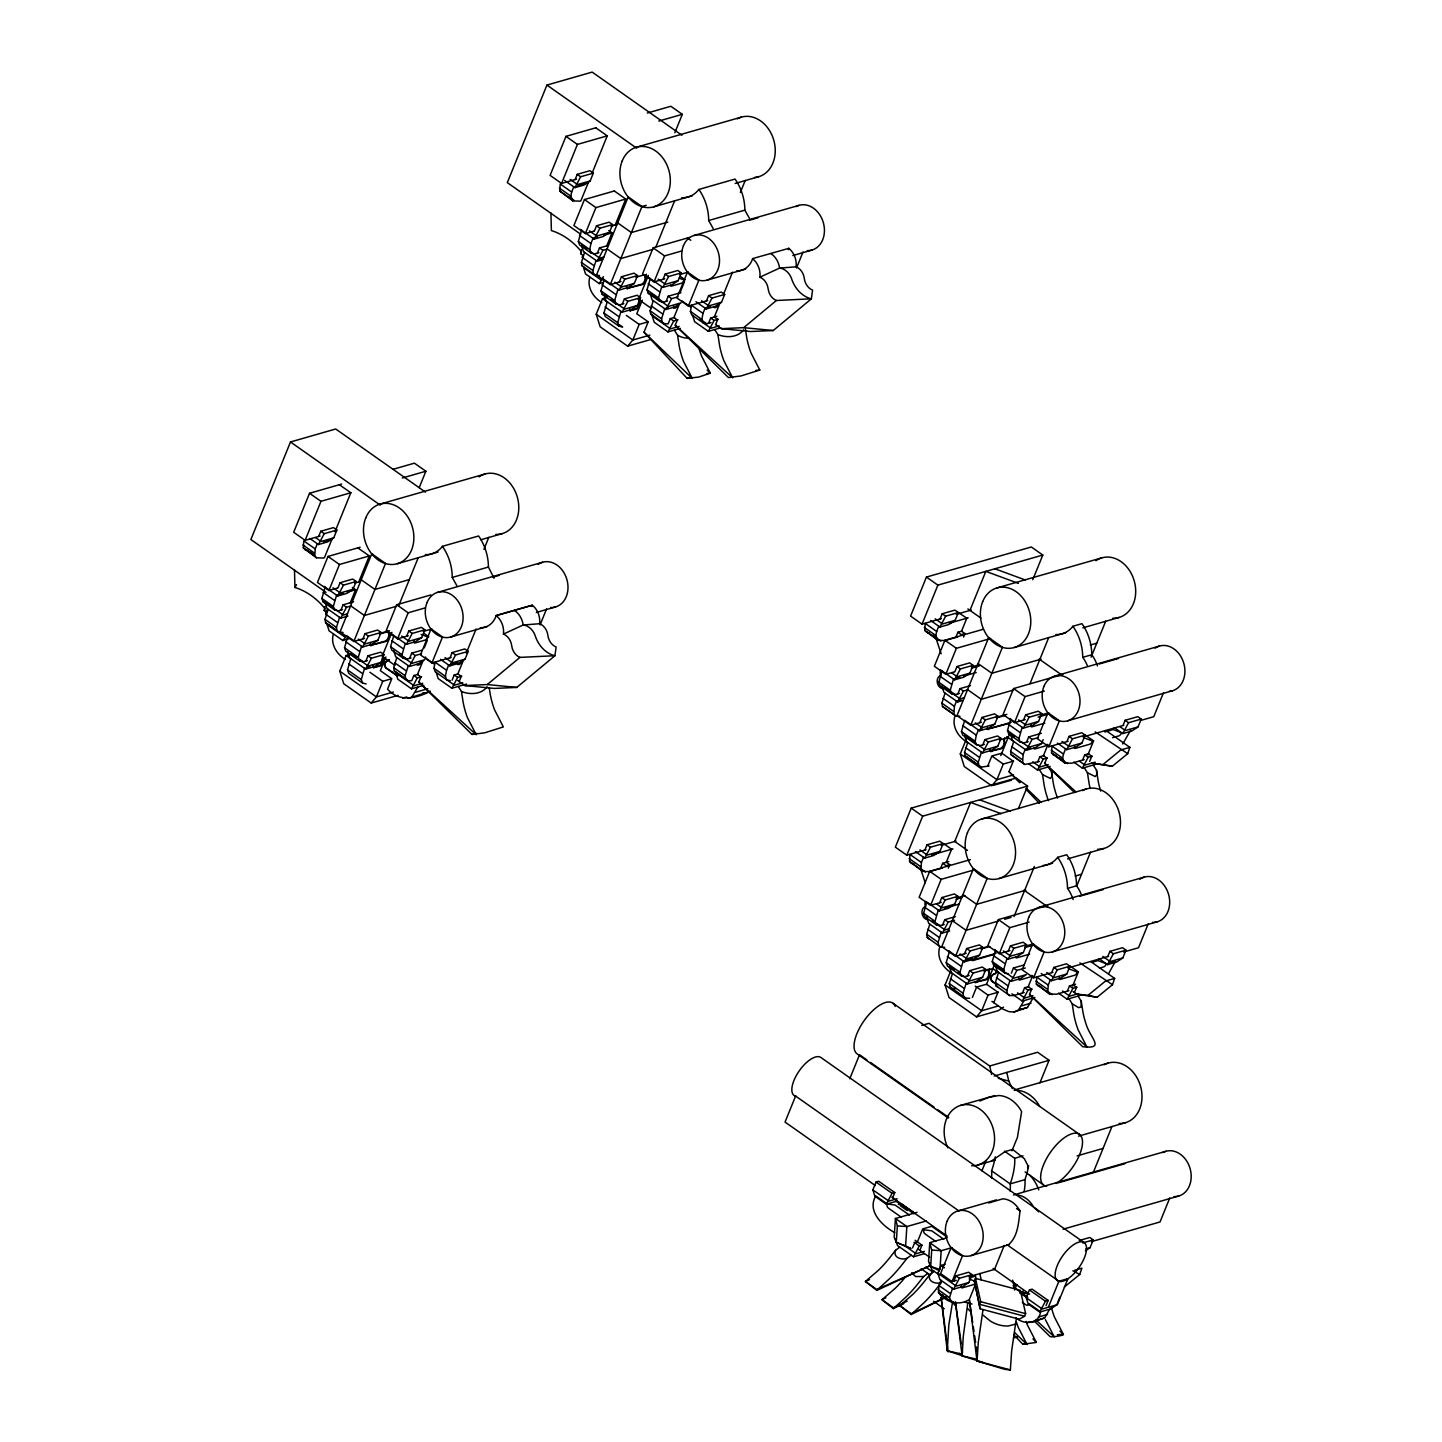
<?xml version="1.0" encoding="UTF-8"?>
<svg xmlns="http://www.w3.org/2000/svg" width="1442" height="1442" viewBox="0 0 1442 1442"><rect width="100%" height="100%" fill="white"/><g stroke="black" fill="none" stroke-linecap="round" stroke-linejoin="round"><path stroke-width="1.5" d="M982.867 1362.348L962.138 1355.877L963.256 1336.536L967.798 1302.901M972.683 1322.458L969.403 1300.287L977.027 1361.032L1004.966 1369.395L1010.355 1369.9L1011.617 1351.244L1016.34 1318.421M1010.355 1369.9L977.027 1361.032L978.289 1342.358L983.011 1309.552M926.341 1220.959L906.856 1226.547L895.41 1218.508L897.357 1225.916L896.293 1242.301L910.767 1248.411L896.293 1242.301L894.202 1237.236L895.41 1218.508L917.076 1212.289M905.648 1245.293L906.856 1226.547L897.357 1225.916M947.034 1237.705L929.748 1242.662L931.712 1250.052L930.649 1266.455L939.499 1270.781M930.541 1262.669L929.135 1266.13L876.808 1290.374L889.984 1278.243A71.253 30.769 -54.9 0 0 900.493 1266.635L907.054 1258.289L911.218 1255.189M901.25 1304.668L893.373 1308.615L906.567 1296.484A71.253 30.769 -54.9 0 0 917.058 1284.858L923.637 1276.531L927.783 1273.412M947.304 1296.61L911.146 1314.527L924.34 1302.396A71.253 30.769 -54.9 0 0 934.831 1290.788L941.41 1282.443C936.038 1284.624 926.791 1281.487 929.964 1274.404L934.11 1271.285M988.653 1202.988L1002.803 1198.843A23.27 18.512 74 0 1 1019.981 1210.919C1018.629 1222.528 1017.908 1236.984 1008.264 1244.915M333.318 634.246C330.416 644.394 336.905 654.398 345.431 659.481M589.742 277.333C586.858 287.499 593.347 297.485 601.873 302.586M954.748 716.746C951.864 726.912 958.335 736.898 966.861 741.999M939.517 947.809C936.633 957.957 943.122 967.961 951.63 973.044M326.415 610.164L325.712 614.13L326.505 612.183L324.216 610.579L324.919 606.595M582.135 257.235L582.928 255.288L580.639 253.666L581.36 249.7M342.439 609.606L338.239 610.813L334.598 609.948L323.152 601.891L321.89 598.43L325.135 587.146M334.598 609.948L333.336 606.469L336.581 595.204L342.98 593.365M367.368 660.58L363.168 661.788L359.527 660.923L345.774 651.261L344.53 647.782L347.774 636.517M366.16 683.923L362.519 683.039L348.784 673.378L347.522 669.917L350.785 658.633M359.527 660.923L358.265 657.444L361.509 646.178M362.519 683.039L361.275 679.579L364.52 668.295M411.132 657.913L406.932 659.12L403.273 658.255L391.827 650.198L390.584 646.719L393.828 635.453M403.273 658.255L402.03 654.776L405.274 643.511M462.774 682.805L454.5 685.184L435.214 671.756L433.97 668.295L435.105 662.22L446.551 670.26L445.416 676.334L446.678 679.813L450.319 680.678M598.881 252.71L594.681 253.918L591.04 253.035L579.594 244.996L578.332 241.517L581.577 230.251M591.04 253.035L589.778 249.574L590.914 243.5L593.023 238.29L597.294 237.065M623.809 303.685L619.591 304.893L615.95 304.01L602.215 294.348L600.972 290.887L604.216 279.604M619.159 324.594L622.602 327.01L618.96 326.144L605.225 316.483L603.964 313.004L607.208 301.738M615.95 304.01L614.707 300.549L617.951 289.265M618.96 326.144L617.699 322.666L620.961 311.4M667.556 301.017L663.356 302.225L659.715 301.342L648.269 293.303L647.025 289.824L650.27 278.558M659.715 301.342L658.471 297.881L661.716 286.598M719.197 325.91L710.942 328.271L691.655 314.861L690.412 311.382L691.547 305.307L702.993 313.365L701.857 319.439L703.101 322.9L706.742 323.783L711.032 322.557M959.471 693.386L955.145 694.629L951.504 693.746L940.058 685.707L938.814 682.228L942.059 670.963M951.504 693.746L950.26 690.285L953.504 679.002L959.687 677.235M944.24 924.448L939.914 925.674L936.273 924.809L924.827 916.752L923.583 913.291L926.827 902.007L939.409 910.857L948.457 908.262L954.676 904.152L957.848 896.347L954.406 893.932L941.752 897.573L939.625 902.782M984.381 744.36L980.073 745.604L976.432 744.721L962.697 735.06L961.435 731.599L964.68 720.315L979.569 730.788L988.617 728.192L994.818 724.082L997.99 716.277L994.565 713.862L981.894 717.485L979.785 722.694M936.273 924.809L935.029 921.33L938.273 910.064M976.432 744.721L975.171 741.26L976.306 735.186L978.433 729.976L982.038 728.949M969.168 975.405L964.842 976.649L961.201 975.783L947.466 966.122L946.204 962.643L949.467 951.378M961.201 975.783L959.957 972.305L963.202 961.039M1028.146 741.693L1023.838 742.936L1020.197 742.053L1008.751 734.014L1007.489 730.535L1010.734 719.27M1020.197 742.053L1018.935 738.592L1022.18 727.309M1008.607 973.981L1004.966 973.116L993.52 965.058L992.258 961.58L995.521 950.314M1004.966 973.116L1003.722 969.637L1006.967 958.371M316.411 557.784L303.307 547.906L303.775 540.894L315.221 548.933L314.753 555.963L316.411 557.784L323.495 558.054M343.052 632.425L339.23 632.371L325.586 622.656L325.009 619.375L328.145 609.281M339.23 632.371L337.031 630.695L336.455 627.414L339.591 617.32M418.144 674.297L413.854 675.523L411.727 680.732L407.924 680.678L394.279 670.945L393.684 667.664L396.82 657.57M407.924 680.678L405.725 679.002L405.13 675.721L408.284 665.627M572.853 200.889L559.748 191.011L560.199 183.981L571.663 192.038L570.798 196.112L572.853 200.889L579.936 201.159M584.226 267.419L582.027 265.743L581.432 262.462L584.587 252.368M599.493 275.512L595.672 275.458L593.473 273.8L592.896 270.519L596.033 260.425M652.92 315.726L650.721 314.05L650.126 310.769L653.262 300.675M674.586 317.384L670.278 318.628L668.169 323.819L664.365 323.765L662.166 322.107L661.572 318.826L664.708 308.732L668.331 307.687M937.859 640.302L924.755 630.424L925.205 623.395L936.651 631.452L935.804 635.525L937.859 640.302L944.943 640.572L957.596 636.931M922.628 871.347L909.523 861.469L909.974 854.457L921.42 862.496L920.969 869.526L922.628 871.347L929.711 871.617L942.365 867.994M959.957 716.223L956.154 716.169L942.491 706.454L941.914 703.173L945.051 693.079M956.154 716.169L953.955 714.511L954.388 706.346L956.497 701.136L960.823 699.893M989.104 765.99L981.065 767.144L965.131 755.824L964.554 752.544L967.69 742.45M929.477 939.175L927.278 937.516L926.683 934.236L929.82 924.142M944.726 947.286L940.923 947.232L938.724 945.555L938.129 942.275L941.284 932.181M981.065 767.144L978.866 765.486L978.289 762.205L981.425 752.111M955.92 988.599L952.099 988.545L949.899 986.869L949.323 983.588L952.459 973.494M1039.394 761.448L1024.829 764.476L1011.184 754.761L1010.608 751.48L1013.744 741.386M969.655 998.261L965.852 998.206L963.653 996.53L963.058 993.25L966.194 983.156M1024.829 764.476L1022.63 762.818L1023.081 754.635L1025.19 749.443L1030.615 747.875M998.152 987.482L995.953 985.805L995.377 982.525L998.513 972.431M975.837 1283.452L969.258 1299.639C958.101 1306.254 946.186 1302.324 938.472 1292.555L938.922 1285.525L941.031 1280.316M1064.665 762.926L1051.56 753.048L1052.011 746.019L1063.457 754.076L1062.61 758.15L1064.665 762.926L1071.748 763.197L1084.15 759.628M1024.162 992.511L1013.42 995.593L1009.616 995.539L1007.399 993.862L1006.822 990.582L1009.959 980.488M951.576 1302.414L949.503 1297.656L952.477 1288.373M1049.434 993.971L1036.329 984.093L1036.78 977.081L1048.244 985.12L1047.775 992.15L1049.434 993.971L1056.517 994.241L1068.919 990.69M899.772 1247.132L895.608 1250.25C892.436 1257.334 901.701 1260.47 907.054 1258.289M531.9 606.523L532.26 605.153L496.084 615.536L495.724 616.906A23.27 18.512 74 0 1 480.276 627.757M788.341 249.628L788.702 248.258M1112.323 766.225L1091.936 763.07L1112.323 766.225L1127.716 753.661L1129.861 747.335L1105.978 730.553M1073.064 991.555L1076.705 994.115L1097.092 997.287L1112.503 984.706L1114.63 978.397L1090.765 961.598M1064.34 1287.057L1079.734 1274.476L1081.879 1268.167L1074.65 1270.24M425.462 492.119L335.716 428.995L290.491 441.973L250.872 539.524L325.982 592.338M341.628 484.061L309.525 493.272L293.681 532.278L305.127 540.335L320.106 536.045M305.127 540.335L320.971 501.311L350.947 492.713M318.682 536.442L320.809 531.251L333.462 527.61L336.905 530.025L333.733 537.83L327.514 541.94L318.466 544.535L309.886 538.497M315.221 548.933L317.33 543.742M336.905 530.025L324.234 533.666L318.466 544.535M324.396 557.802L331.804 539.578M334.977 531.774L350.821 492.749L339.375 484.71M360.139 547.221L328.019 556.432L317.456 582.46L328.902 590.499L337.464 588.048M328.902 590.499L339.465 564.489L369.44 555.891M324.216 610.579L325.009 608.632A68.369 54.363 74 0 0 294.943 587.489L294.492 569.896M337.951 587.921L340.06 582.712L352.713 579.071L356.156 581.487L352.984 589.291L346.783 593.401L337.734 595.997L323.999 586.335M356.156 581.487L343.502 585.128L337.734 595.997M681.904 135.224L592.157 72.1L546.933 85.078L507.314 182.629L580.585 234.145M340.943 610.038L343.07 604.829L353.614 601.801M350.712 606.037L346.495 607.244L340.727 618.131L326.992 608.47L325.009 602.179L343.322 615.049L347.54 613.841M350.298 602.756L355.579 589.76L352.317 587.453M358.752 581.955L369.314 555.927L357.868 547.888M398.082 695.35L371.207 703.065L343.737 683.742L339.771 671.143L346.098 655.533L350.37 654.308M353.831 641.474L385.519 563.425L371.784 553.764L340.096 631.812L353.831 641.474L364.538 638.409M419.207 487.648L425.877 471.228L414.431 463.17L393.017 469.317M595.943 127.761L565.967 136.359L550.105 175.383L561.569 183.44L576.548 179.132M362.879 638.878L364.988 633.687L377.642 630.046L381.085 632.461L377.912 640.266L371.694 644.376L362.663 646.971L346.621 635.706M381.085 632.461L368.413 636.102L362.663 646.971M365.871 661.013L367.98 655.804L380.652 652.181L384.077 654.596L380.904 662.401L374.704 666.51L365.655 669.106L349.631 657.822L347.648 651.532M561.569 183.44L577.413 144.416L607.388 135.818M384.077 654.596L371.423 658.219L365.655 669.106M430.96 594.915L396.712 604.739L386.15 630.767L397.595 638.806L408.302 635.742M398.767 605.604L418.27 557.585M575.124 179.547L577.233 174.338L589.904 170.715L593.329 173.13L590.175 180.935L583.956 185.045L574.907 187.64L564.615 180.394M382.959 654.344L391.9 632.335M571.663 192.038L573.772 186.829M385.879 656.993L380.327 670.656L391.791 678.713L387.556 689.114C399.146 702.47 416.54 698.433 430.347 691.259L407.924 698.415M593.329 173.13L580.675 176.753L574.907 187.64M397.595 638.806L408.158 612.796L425.282 607.875M391.251 678.858L382.743 681.291L376.398 696.901L371.207 703.065M580.838 200.889L588.246 182.683M592.247 172.824L607.244 135.854L595.798 127.797M406.626 636.21L408.753 631.019L421.406 627.378L424.849 629.793L421.677 637.598L415.458 641.708L406.428 644.304L387.123 630.875M614.436 190.939L584.461 199.537L573.898 225.547L585.344 233.604L593.906 231.153M424.849 629.793L412.178 633.435L406.428 644.304M409.636 658.345L411.745 653.136L422.308 650.108M585.344 233.604L595.907 207.594L625.882 198.996M421.515 653.731L415.188 655.551L409.42 666.438L395.685 656.777L393.702 650.486M580.639 253.666L581.432 251.719A68.369 54.363 74 0 0 551.385 230.594L550.934 212.983M424.254 647.909L427.283 640.482M594.392 231.008L596.501 225.799L609.155 222.176L612.598 224.591L609.425 232.396L603.207 236.506L594.176 239.102L580.441 229.44M422.74 661.481L417.459 674.477L420.902 676.893L418.793 682.102L471.985 734.447L484.656 732.824L503.348 726.93L494.552 709.806A71.253 56.653 74 0 1 490.226 694.251L489.271 687.942M421.569 676.713L417.279 677.938L411.511 688.825L397.776 679.164L395.793 672.855L414.106 685.743L422.704 683.274M612.598 224.591L599.926 228.215L594.176 239.102M412.25 696.45L417.856 687.005M597.385 253.143L599.493 247.934L607.947 245.519M431.933 662.96L442.496 636.949L431.05 628.892L420.487 654.92L431.933 662.96L451.202 657.444M607.154 249.142L602.936 250.349L597.168 261.218L583.433 251.557L581.45 245.266L586.948 249.142M606.74 245.861L612.021 232.847L608.74 230.558M615.193 225.042L625.756 199.032L614.31 190.975M483.935 549.348L488.802 537.343M601.855 280.541L583.541 267.653L585.524 273.944L599.277 283.605L603.441 276.63M450.03 657.768L452.139 652.577L464.793 648.936L468.235 651.351L465.063 659.156L458.844 663.266L449.814 665.862L440.477 659.318M446.551 670.26L448.66 665.068L457.709 662.473A3.1 1.334 -54.9 0 0 458.466 664.546A6.056 2.614 -54.9 0 0 460.413 663.68A3.1 1.334 -54.9 0 0 462.233 661.175M468.235 651.351L455.564 654.992L449.814 665.862M650.396 339.627L627.649 346.152L600.178 326.829L596.213 314.248L602.54 298.638L606.794 297.413M641.96 206.53L628.225 196.869L596.537 274.917L610.272 284.579L641.96 206.53L646.232 205.305M452.121 680.155L454.23 674.964L458.376 673.774M674.82 132.808L682.318 114.333L670.872 106.275L647.314 113.035M463.134 660.905L457.853 673.919L461.278 676.334L459.169 681.543M466.307 653.1L476.058 629.091M461.8 676.19L457.673 677.38L451.905 688.249L438.17 678.587L436.187 672.296M619.303 281.983L621.43 276.774L634.083 273.151L637.526 275.566L634.354 283.371L628.135 287.481L619.087 290.076L603.062 278.811M637.526 275.566L624.855 279.189L619.087 290.076M622.313 304.118L624.422 298.909L637.094 295.268L640.518 297.683L637.346 305.488L631.145 309.597L622.097 312.193L606.073 300.927L604.09 294.637L607.515 297.052M640.518 297.683L627.865 301.324L622.097 312.193M689.546 237.407L653.154 247.844L642.573 273.854L654.037 281.911L664.744 278.847M656.002 246.708L674.694 200.672M626.405 288.274A3.1 1.334 -54.9 0 0 627.18 288.364L642.213 284.615A3.1 1.334 -54.9 0 0 645.079 281.496A8.147 3.515 -54.9 0 0 645.385 276.81L646.449 274.196M639.401 297.431L648.341 275.422M629.415 310.39A3.1 1.334 -54.9 0 0 630.172 310.481L636.174 309.327A3.1 1.334 -54.9 0 0 639.04 306.209A8.147 3.515 -54.9 0 0 639.347 301.522L640.392 298.927M642.321 300.098L636.769 313.761L648.215 321.8L643.997 332.201L687.131 378.363L698.613 377.083L710.347 373.19L701.569 356.066A71.253 56.653 74 0 1 698.811 347.522M654.037 281.911L664.6 255.901L681.724 250.98M647.692 321.963L639.185 324.396L632.84 340.006L627.649 346.152M663.068 279.315L665.195 274.106L677.848 270.483L681.291 272.899L678.119 280.703L671.9 284.813L662.851 287.409L645.367 275.242M681.291 272.899L668.619 276.522L662.851 287.409M666.078 301.432L668.187 296.241L680.858 292.6M677.956 296.836L671.63 298.656L665.862 309.525L652.126 299.864L650.144 293.573L668.457 306.461L681.111 302.82L674.91 306.93L665.862 309.525M540.101 624.873L546.59 608.866M679.939 292.87L684.481 281.713M679.182 304.568L673.901 317.582L677.343 319.998L675.235 325.207L728.426 377.552L741.098 375.929L759.79 370.035L750.994 352.911A71.253 56.653 74 0 1 746.668 337.338L745.388 328.938M678.01 319.8L673.72 321.043L667.952 331.912L654.217 322.251L652.235 315.96L670.548 328.848L679.146 326.379M688.375 306.065L698.937 280.054L687.492 271.997L676.929 298.007L688.375 306.065L707.643 300.531M740.359 192.453L745.244 180.448M706.454 300.873L708.581 295.664L721.234 292.041L724.677 294.456L721.505 302.261L715.286 306.371L706.238 308.967L695.945 301.72M702.993 313.365L705.102 308.155L710.527 306.605M724.677 294.456L712.006 298.079L706.238 308.967M708.563 323.26L710.672 318.051L716.872 316.285M719.576 304.01L714.295 317.024L717.719 319.439L715.611 324.63M723.56 294.204L732.5 272.196M718.242 319.277L714.114 320.466L708.346 331.354L694.611 321.692L692.629 315.401M796.543 267.96L803.032 251.953M1032.778 579.684L1042.8 555.044L1031.336 546.987L926.431 577.07L910.587 616.095L922.033 624.152L941.302 618.618M922.033 624.152L937.877 585.128L1042.8 555.044M940.13 618.96L942.239 613.751L954.892 610.128L966.807 618.203L961.526 631.217L964.95 633.633L963.544 637.094M936.651 631.452L938.76 626.243M939.914 627.054L948.944 624.458L955.163 620.348L958.335 612.544L945.664 616.167L939.914 627.054L930.595 620.493M983.48 629.199L944.925 640.248L934.362 666.258L945.808 674.315L954.388 671.864M955.794 637.454L957.903 632.245L961.976 631.091M969.961 610.399L985.823 571.374L1018.413 583.379M945.808 674.315L956.388 648.305L990.636 638.482M954.856 671.72L956.965 666.528L969.637 662.887L973.062 665.303L969.907 673.108L963.689 677.217L954.64 679.813L940.905 670.151M973.062 665.303L960.408 668.926L954.64 679.813M1018.394 808.674L1027.569 786.088L1016.123 778.031L911.2 808.133L895.356 847.157L906.802 855.196L926.07 849.68M957.867 693.854L959.975 688.645L970.52 685.617M967.636 689.853L963.418 691.06L957.65 701.948L943.915 692.286L941.932 685.977M906.802 855.196L922.664 816.172L1027.569 786.088M970.736 725.29L1002.424 647.242L988.689 637.58L957.001 715.629L970.736 725.29L981.443 722.226M1013.6 761.106L1003.272 764.08L996.927 779.689L991.754 785.836L964.265 766.513L960.3 753.914L966.645 738.304M924.899 850.005L927.008 844.814L939.679 841.173L943.104 843.588L939.932 851.393L933.731 855.503L924.683 858.098L915.364 851.555M921.42 862.496L923.529 857.305M943.104 843.588L930.451 847.229L924.683 858.098M997.99 716.277L985.337 719.9L979.569 730.788M970.376 859.63L929.711 871.292L919.149 897.321L930.595 905.36L941.302 902.295M982.795 744.829L984.904 739.62L997.558 735.979L1001 738.394L997.828 746.199L991.609 750.327L982.579 752.904L966.537 741.639L964.554 735.348L974.864 742.594M849.771 1078.76L859.522 1054.751L866.822 1059.87M1001 738.394L988.329 742.035L982.579 752.904M940.563 868.499L942.671 863.307L948.782 861.559M1062.862 674.423L1013.618 688.555L1003.055 714.565L1014.501 722.622L1025.208 719.558M954.748 841.443L970.592 802.419L1001.145 813.685M930.595 905.36L941.157 879.35L973.26 870.139M987.59 766.423L991.826 756.023L1001.775 753.175L1013.221 761.214L1009.003 771.632L1019.62 782.7M948.313 868.156L949.719 864.677L946.294 862.262L951.576 849.248L943.392 843.498M990.654 751.192L1000.604 748.344A3.1 1.334 -54.9 0 0 1003.47 745.226A8.147 3.515 -54.9 0 0 1003.776 740.539L1004.822 737.925L1004.335 740.936A8.147 3.515 -54.9 0 1 1004.029 745.622A3.1 1.334 -54.9 0 1 1001.181 748.74L990.654 751.192A3.1 1.334 -54.9 0 1 989.897 751.102M1000.802 755.572L1009.742 733.563M1030.057 683.526L1048.749 637.49M1014.501 722.622L1025.064 696.612L1044.332 691.078M957.848 896.347L945.177 899.988L939.409 910.857M1023.55 720.027L1025.659 714.817L1038.33 711.194L1041.755 713.61L1038.582 721.415L1032.382 725.524L1023.333 728.12L1009.598 718.458M942.635 924.899L944.744 919.69L955.307 916.661M1041.755 713.61L1029.101 717.233L1023.333 728.12M954.514 920.302L948.187 922.105L942.419 932.992L928.684 923.331L926.701 917.04M1026.542 742.161L1028.669 736.952L1041.322 733.311M1038.42 737.547L1032.093 739.367L1026.343 750.237L1006.768 736.61M1026.343 750.237L1035.374 747.641L1041.593 743.531L1043.179 739.638M955.505 956.334L987.211 878.286L973.476 868.625L941.77 946.673L955.505 956.334L966.212 953.27M1003.542 1007.129L998.224 1010.662L976.522 1016.88L949.052 997.558L945.069 984.976L950.62 971.313M1037.699 761.935L1039.808 756.744L1043.882 755.572M1047.955 744.559L1043.431 755.698L1046.856 758.113L1044.747 763.323L1074.47 792.577M1047.307 757.987L1043.233 759.159L1037.483 770.028L1028.885 763.99M964.554 953.739L966.663 948.548L979.334 944.907L982.759 947.322L979.605 955.127L973.386 959.236L964.337 961.832L948.313 950.566M1048.857 746.776L1059.419 720.766L1047.974 712.708L1037.393 738.719L1048.857 746.776L1068.125 741.242M897.14 1201.096L886.289 1204.214L874.843 1196.157L872.861 1189.866L876.015 1182.061L878.737 1181.286L894.761 1192.552L892.652 1197.761M982.759 947.322L970.106 950.963L964.337 961.832M1091.089 657.173L1105.726 621.16M967.564 975.873L969.673 970.664L982.326 967.041L985.769 969.457L982.597 977.261L976.396 981.371L967.348 983.967L951.323 972.683L949.323 966.392L954.478 970.015M985.769 969.457L973.116 973.08L967.348 983.967M1066.936 741.585L1069.045 736.375L1081.716 732.752L1093.613 740.827L1087.863 754.995M1063.457 754.076L1065.584 748.867M1047.631 905.486L998.387 919.599L987.824 945.628L999.27 953.667L1009.977 950.602M1066.719 749.678L1075.768 747.082L1081.969 742.972L1085.141 735.168L1072.487 738.791L1066.719 749.678L1057.401 743.117M894.761 1192.552L892.057 1193.327L886.289 1204.214M972.377 997.485L976.594 987.067L986.544 984.219L997.99 992.276L993.772 1002.677M988.545 971.584L989.591 968.988L989.122 971.98A8.147 3.515 -54.9 0 1 988.815 976.667A3.1 1.334 -54.9 0 1 985.949 979.785L975.423 982.236L985.373 979.388A3.1 1.334 -54.9 0 0 988.239 976.27A8.147 3.515 -54.9 0 0 988.545 971.584L989.122 971.98M986.382 984.616L994.511 964.608M1014.014 916.571L1034.329 866.552M999.27 953.667L1009.833 927.657L1029.101 922.123M990.852 977.225A8.147 6.471 74 0 1 995.268 973.62L996.764 970.899L995.719 973.494A8.147 6.471 74 0 0 991.303 977.081L990.852 977.225A3.1 2.469 74 0 0 992.096 981.425L997.053 984.922M1082.6 760.078L1084.708 754.869L1088.782 753.715M998.387 992.15L988.04 995.124L981.714 1010.734L976.522 1016.88M1008.318 951.071L1010.427 945.88L1023.099 942.239L1026.524 944.654L1023.369 952.459L1017.151 956.569L1008.102 959.164L994.367 949.503M1092.225 756.131L1088.151 757.284L1082.383 768.171L1073.803 762.133M1026.524 944.654L1013.87 948.295L1008.102 959.164M1089.647 761.466L1091.756 756.257L1088.331 753.842M1011.329 973.206L1013.438 967.997L1023.982 964.968M1025.316 967.997L1016.862 970.412L1011.112 981.299L997.377 971.638L995.377 965.347L1002.713 970.484M1123.012 725.506L1125.12 720.297L1137.792 716.674L1141.217 719.089L1138.044 726.894L1131.844 731.004L1122.795 733.599L1114.215 727.561M912.57 1247.907L914.679 1242.698L917.4 1241.922L922.682 1228.908L931.73 1226.313M1141.217 719.089L1128.563 722.712L1122.795 733.599M919.87 1250.34L921.979 1245.131L919.257 1245.924L913.507 1256.793L897.483 1245.527L895.482 1239.237M1022.468 992.997L1024.577 987.788L1028.651 986.616M1130.69 730.193L1122.705 743.982M1032.724 975.603L1028.2 986.761L1031.625 989.176L1029.516 994.367L1082.708 1046.712C1103.977 1049.127 1092.495 1040.079 1087.196 1027.263A71.253 56.653 74 0 1 1082.87 1011.707L1081.266 1001.199L1078.003 996.116M1032.075 989.032L1028.02 990.203L1022.252 1001.09L1011.942 993.844M991.934 1001.379L1002.929 1009.112L1008.949 1011.671L1014.123 1011.978L1018.467 1010.013L1024.054 1000.568M1033.626 977.82L1044.188 951.81L1032.742 943.753L1022.18 969.781L1033.626 977.82L1052.894 972.305M1076.669 886.235L1090.494 852.204M1014.123 1011.978L1027.497 1007.417L1033.103 997.972M1163.514 692.665L1153.762 716.692L1140.91 720.369M1051.705 972.629L1053.814 967.438L1066.485 963.797L1069.91 966.212L1066.756 974.017L1060.537 978.127L1051.488 980.722L1041.196 973.476M1048.244 985.12L1050.353 979.929M1069.91 966.212L1057.256 969.853L1051.488 980.722M953.847 1281.091L955.956 1275.882L968.609 1272.241L972.052 1274.656L968.88 1282.461L962.661 1286.588L953.631 1289.166L939.896 1279.523L937.895 1273.214L941.067 1265.409L945.285 1264.201M981.894 1170.796L985.967 1160.792M1067.368 991.123L1069.477 985.931L1075.588 984.183M952.026 1281.596L962.589 1255.585L951.143 1247.528L940.581 1273.556L952.026 1281.596L956.316 1280.37M1072.632 986.04L1078.382 971.89L1070.216 966.14M1076.994 987.175L1072.92 988.347L1067.152 999.216L1058.572 993.178M1074.416 992.511L1076.543 987.301L1073.1 984.886M972.052 1274.656L959.381 1278.297L953.631 1289.166M1039.898 1082.888L1049.073 1060.303L1037.627 1052.245L989.699 1065.998L929.027 1023.315L921.78 1025.388M974.395 1280.983L975.459 1278.369L1020.377 1290.338L1025.641 1313.662L1024.577 1316.276L1019.242 1319.196L980.109 1308.777L974.395 1280.983L980.109 1308.777M1107.78 956.551L1109.889 951.359L1122.561 947.718L1125.986 950.134L1122.813 957.939L1116.613 962.048L1107.564 964.644L1098.984 958.606M1125.986 950.134L1113.332 953.775L1107.564 964.644M975.459 1278.369L980.722 1301.711L979.659 1304.307L1024.577 1316.276M994.529 1269.411L1004.281 1245.401M1148.283 923.727L1138.531 947.736L1123.552 952.026M1014.537 1290.067L1016.646 1284.858L1013.221 1282.443M1059.924 1297.061L1056.752 1304.866L1050.551 1308.976L1039.682 1312.094L1028.236 1304.037L1026.253 1297.746L1029.426 1289.941L1032.148 1289.166L1048.172 1300.432L1046.045 1305.641M1093.306 1172.436L1111.998 1126.418M1016.033 1317.97C1024.108 1324.928 1038.781 1324.297 1040.601 1311.841M1048.172 1300.432L1045.45 1301.207L1039.682 1312.094M1048.352 1307.245L1058.915 1281.235L1067.945 1278.639L1057.383 1304.649L1042.278 1309.012L1026.253 1297.746M1031.877 1322.422L1044.621 1317.97L1049.632 1309.246M1085.411 1250.791L1090.062 1247.709L1093.234 1239.904L1089.81 1237.488L1079.247 1240.517M1169.786 1197.923L1160.035 1221.951L1091.414 1241.634M1011.978 1150.806L1017.439 1137.341L1021.621 1111.62A31.039 24.676 74 0 0 998.711 1095.523L988.545 1097.398L979.857 1101.039M294.943 587.489L296.493 584.641M1027.569 1168.038L1028.056 1165.857L1024.397 1158.809L1012.644 1149.418L1005.092 1151.581L991.285 1161.171M895.608 1250.25L889.047 1258.578A71.253 30.769 -54.9 0 1 878.538 1270.186L865.416 1281.469L876.808 1290.374M929.964 1274.404L923.385 1282.731A71.253 30.769 -54.9 0 1 912.894 1294.339L899.754 1305.623L911.146 1314.527M1108.537 973.711L1115.459 961.255L1110.034 962.805M342.835 640.518L345.431 637.436L327.1 624.566L329.1 630.857L342.835 640.518L348.982 638.752M743.531 329.858C737.727 337.752 726.335 337.915 717.936 334.616L714.673 329.533M487.09 686.752C481.286 694.647 469.894 694.828 461.494 691.511L458.232 686.428M715.917 324.847L721.342 328.668L743.693 327.658L776.391 300.495L811.377 298.818L812.567 290.112A12.798 10.184 74 0 1 804.312 278.468A12.798 10.184 74 0 0 796.074 266.806A17.448 13.879 74 0 0 788.846 248.348L752.526 258.623L752.165 259.993A23.27 18.512 74 0 1 736.718 270.862M721.342 328.668L750.867 331.516L773.218 330.524L811.377 298.818A28.498 22.657 74 0 1 792.091 280.181A15.52 12.329 74 0 0 779.563 268.104A17.322 13.771 74 0 0 770.767 253.54M457.655 680.48L464.901 685.563L487.252 684.553L519.949 657.39L554.936 655.731L556.125 647.007A12.798 10.184 74 0 1 547.888 635.363A12.798 10.184 74 0 0 539.632 623.719A17.448 13.879 74 0 0 532.404 605.261L496.228 615.626A17.448 13.879 74 0 1 503.456 634.083A12.798 10.184 74 0 1 511.712 645.746A12.798 10.184 74 0 0 519.949 657.39M464.901 685.563L494.426 688.429L516.777 687.419L554.936 655.731A28.498 22.657 74 0 1 535.649 637.094A15.52 12.329 74 0 0 523.14 624.999A17.322 13.771 74 0 0 514.325 610.435M1103.22 764.314L1120.831 749.93L1129.861 747.335M1076.705 994.115L1087.989 995.359L1105.599 980.993L1114.63 978.397M1019.927 1293.15L1023.045 1291.095M885.911 1297.818L881.981 1299.711L893.373 1308.615M907.18 1301.153L893.427 1307.768L881.981 1299.711L895.103 1288.427A71.253 30.769 -54.9 0 0 905.612 1276.819M903.773 1303.712L899.754 1305.623L911.2 1313.68L945.321 1297.403M752.67 258.731A17.448 13.879 74 0 1 759.898 277.188L779.563 268.104L796.074 266.806M503.456 634.083L523.14 624.999L539.632 623.719M869.436 1279.685L865.416 1281.469L876.862 1289.527L929.135 1266.13M1016.195 1323.918L1008.409 1325.973A25.127 17.719 30.3 0 1 990.474 1321.178L982.885 1315.032M1017.8 1336.842L1013.546 1337.924M658.76 121.074L682.318 114.333M636.391 147.228L741.296 117.144M590.175 180.935L577.503 184.558L570.185 179.403M578.008 185.621L588.606 182.575M681.778 197.734A31.039 24.676 74 0 0 698.865 189.443L735.041 179.06A44.378 35.275 74 0 1 744.865 210.153L749.425 218.337M653.839 206.801L692.376 195.751M735.186 183.458L758.744 176.699M611.029 226.232L617.464 224.393M609.425 232.396L596.772 236.019L589.436 230.882M603.693 235.244L612.219 232.793M667.79 222.104L631.398 232.541L617.663 222.879M698.865 189.443A44.378 35.275 74 0 1 708.689 220.518L744.865 210.153M603.982 256.946L599.764 258.154L590.607 251.719M598.178 259.794L602.504 258.569M597.168 261.218L602.594 259.668M694.089 235.443L798.994 205.359M749.498 220.211L758.059 217.76M652.938 249.358L620.835 258.569L607.1 248.907M599.277 283.605L603.369 282.434M610.272 284.579L620.979 281.514M635.958 277.206L644.52 274.755M634.354 283.371L621.682 286.994L614.815 282.163M627.18 288.364L641.636 284.2A3.1 1.334 -54.9 0 0 644.502 281.082A8.147 3.515 -54.9 0 0 644.808 276.395L645.385 276.81M679.723 274.539L688.285 272.087M678.119 280.703L665.447 284.326L658.129 279.171M707.157 280.108L745.694 269.059M792.812 255.558L812.08 250.025M637.346 305.488L624.692 309.129L610.957 299.467M630.172 310.481L635.598 308.93A3.1 1.334 -54.9 0 0 638.464 305.812A8.147 3.515 -54.9 0 0 638.77 301.126L639.347 301.522M721.505 302.261L708.833 305.884L701.515 300.747M649.873 335.121L632.84 340.006L596.213 314.248M667.952 331.912L680.318 328.379M708.346 331.354L720.928 327.731M687.131 378.363L691.205 377.209M402.336 477.987L425.877 471.228M379.949 504.141L484.873 474.039M333.733 537.83L321.061 541.471L315.564 537.596M323.693 541.904L332.165 539.488M425.336 554.647A31.039 24.676 74 0 0 442.424 546.338L478.6 535.973A44.378 35.275 74 0 1 488.423 567.048L494.029 578.26M397.397 563.696L438.08 552.034M480.889 539.759L502.303 533.612M354.588 583.145L358.878 581.901M352.984 589.291L340.33 592.932L332.994 587.777M347.252 592.139L355.795 589.688M409.204 579.63L374.956 589.454L361.221 579.792M442.424 546.338A44.378 35.275 74 0 1 452.247 577.431L488.423 567.048M340.727 618.131L347.973 616.058M437.647 592.338L542.553 562.254M493.056 577.106L499.473 575.268M396.514 606.253L364.393 615.464L350.658 605.802M379.102 633.669L389.43 630.695M379.516 634.12L388.078 631.65M377.912 640.266L365.241 643.907L358.373 639.076M370.738 645.259L385.212 641.113A3.1 1.334 -54.9 0 0 388.078 637.995A8.147 3.515 -54.9 0 0 388.367 633.308L388.943 633.705A8.147 3.515 -54.9 0 1 388.637 638.391A3.1 1.334 -54.9 0 1 385.771 641.51L370.738 645.259A3.1 1.334 -54.9 0 1 369.981 645.169M423.281 631.434L431.843 628.982M421.677 637.598L409.005 641.239L401.687 636.084M450.715 637.022L487.126 626.567M536.37 612.453L555.639 606.92M380.904 662.401L368.251 666.024L359.671 659.985M366.322 667.772L369.945 666.745M384.654 663.662L385.104 663.518A8.147 6.471 74 0 1 389.502 659.931L389.052 660.057A8.147 6.471 74 0 0 384.654 663.662A3.1 2.469 74 0 0 385.879 667.862L397.451 676.01M373.73 667.376L379.156 665.825A3.1 1.334 -54.9 0 0 382.022 662.707A8.147 3.515 -54.9 0 0 382.328 658.021L382.905 658.417A8.147 3.515 -54.9 0 1 382.599 663.104A3.1 1.334 -54.9 0 1 379.733 666.222L373.73 667.376A3.1 1.334 -54.9 0 1 372.991 665.303L373.55 665.699A3.1 1.334 -54.9 0 0 374.307 667.79M385.879 667.862L397.92 675.883M424.831 657.39L425.732 657.119M409.42 666.438L418.468 663.843L424.669 659.733L412.015 663.356L399.2 654.344M465.063 659.156L452.409 662.797L445.073 657.642M393.432 692.034L376.398 696.901L339.771 671.143M411.511 688.825L423.876 685.274M415.729 692.214L427.787 688.753M402.733 698.108L406.752 696.955M451.905 688.249L466.577 684.049M471.985 734.447L476.257 733.221M996.873 587.939L1101.778 557.856M956.298 614.328L971.277 610.02M955.163 620.348L942.509 623.971L935.173 618.816M949.269 623.232L968.177 617.807M965.401 633.507L961.327 634.66L957.903 632.245M1055.814 634.552A31.039 24.676 74 0 0 1072.902 626.261L1081.951 623.665A44.378 35.275 74 0 1 1091.774 654.758A32.499 25.848 74 0 1 1097.434 665.916M1014.303 647.512L1065.692 632.768M1082.816 627.865L1119.226 617.41M971.511 666.943L977.928 665.104M971.367 668.223L979.262 665.952M969.907 673.108L957.236 676.731L951.738 672.873M963.797 676.046L976.162 672.513M1041.106 659.138L991.862 673.252L978.127 663.59M1090.35 645.007L1096.785 643.168M1072.902 626.261A44.378 35.275 74 0 1 1082.726 657.336L1091.774 654.758M964.464 697.658L960.246 698.865L943.753 687.275M957.65 701.948L963.076 700.379M1054.553 676.154L1159.458 646.07M1099.255 663.987L1118.523 658.471M1013.42 690.069L981.299 699.28L967.564 689.618M996.152 717.431L1006.84 714.367M996.44 717.918L1005.002 715.466M994.818 724.082L982.164 727.705L975.297 722.875M986.887 728.985A3.1 1.334 -54.9 0 0 987.644 729.075L1011.166 722.316M987.644 729.075L1009.598 723.343M1040.205 715.25L1048.767 712.799M1038.096 717.089L1047.955 714.259M1038.582 721.415L1025.929 725.038L1018.593 719.9M1044.819 723.127L1031.985 726.804A3.1 1.334 -54.9 0 1 1031.228 724.713M999.486 740.034L1008.102 737.565M1067.639 720.82L1172.544 690.736M997.828 746.199L985.174 749.84L978.289 745.009M1041.593 743.531L1028.921 747.172L1021.603 742.017M1083.104 736.952L1123.787 725.29M1104.77 731.959L1113.206 729.544L1121.642 732.788A3.1 1.334 -54.9 0 1 1118.776 735.907L1112.575 737.691M1081.969 742.972L1069.315 746.596L1061.979 741.458M1138.044 726.894L1125.391 730.517L1119.893 726.66M1074.614 746.271A3.1 1.334 -54.9 0 0 1075.371 748.362L1089.846 744.216A3.1 1.334 -54.9 0 0 1092.712 741.098L1093.613 740.827M1048.208 764.62L1040.079 766.964L1032.742 761.809M1013.474 774.931L996.927 779.689L960.3 753.914M1037.483 770.028L1050.137 766.405M993.718 785.259L1011.473 780.176M1095.145 762.187L1084.979 765.089L1079.481 761.232M1082.383 768.171L1095.055 764.548M981.642 819.002L1086.547 788.9M941.067 845.372L956.046 841.083M939.932 851.393L927.278 855.034L919.942 849.879M931.947 854.89L952.946 848.869M950.17 864.551L946.114 865.723L942.671 863.307M1042.764 865.579A31.039 24.676 74 0 0 1057.671 857.323L1066.719 854.727A44.378 35.275 74 0 1 1076.543 885.803A32.499 25.848 74 0 1 1081.103 893.986M999.072 878.557L1052.606 863.199M1067.585 858.909L1103.995 848.473M956.28 898.005L964.842 895.536M956.136 899.267L962.066 897.573M954.676 904.152L942.005 907.793L936.507 903.918M944.456 908.28L958.876 904.152M1025.893 890.183L976.649 904.314L962.896 894.653M1075.137 876.069L1081.554 874.212M1057.671 857.323A44.378 35.275 74 0 1 1067.513 888.398L1076.543 885.803M949.233 928.702L945.015 929.91L932.199 920.897M942.419 932.992L949.647 930.919M1039.322 907.198L1144.245 877.115M1079.752 896.275L1103.31 889.516M998.188 921.114L966.086 930.324L952.333 920.663M1004.623 919.275L1011.04 917.436M980.921 948.494L987.337 946.655M981.209 948.98L989.771 946.511M979.605 955.127L966.933 958.768L960.066 953.937M966.807 959.993L972.232 958.443A3.1 1.334 -54.9 0 0 972.989 960.516L994.367 954.388M972.232 958.443L971.674 958.029A3.1 1.334 -54.9 0 0 972.413 960.12L995.935 953.378M1024.974 946.294L1033.535 943.843M1024.829 947.574L1032.724 945.303M1023.369 952.459L1010.698 956.1L1003.38 950.945M1029.588 954.171L1016.754 957.848A3.1 1.334 -54.9 0 1 1015.727 957.001M983.624 970.7L989.591 968.988M984.255 971.079L992.889 968.609L998.765 972.755M1052.408 951.882L1157.313 921.78M982.597 977.261L969.943 980.884L957.921 972.431M992.096 981.425L995.845 983.624M1011.112 981.299L1020.143 978.703L1026.362 974.594L1013.708 978.217L1006.372 973.062M1067.873 967.997L1108.556 956.334M1091.648 962.409L1097.993 960.588L1106.429 963.833A3.1 1.334 -54.9 0 1 1103.563 966.969L1099.417 968.141M1066.756 974.017L1054.084 977.658L1046.766 972.503M1122.813 957.939L1110.16 961.58L1102.842 956.425M1059.401 977.334A3.1 1.334 -54.9 0 0 1060.14 979.406L1074.614 975.261A3.1 1.334 -54.9 0 0 1077.48 972.142L1078.382 971.89M1032.977 995.683L1024.847 998.008L1017.511 992.853M998.243 1005.993L981.714 1010.734L945.069 984.976M1022.252 1001.09L1034.905 997.449M1021.945 1005.777L1030.994 1003.181M1018.467 1010.013L1027.497 1007.417M1077.895 993.808L1069.748 996.152L1062.43 990.996M1067.152 999.216L1079.824 995.593M994.205 1076.038L1049.073 1060.303M960.642 1105.401L994.836 1095.596M1108.069 1063.114L1014.05 1090.08L1016.808 1090.332A31.039 24.676 74 0 1 1039.7 1106.429M978.091 1164.956L995.178 1160.053M1078.508 1136.152L1125.499 1122.669M1004.497 1151.167L1014.645 1158.305L1023.063 1155.889M897.158 1198.771L888.885 1201.132L872.861 1189.866M898.312 1204.322L901.034 1203.547L913.489 1212.307M1077.084 1155.889L1103.058 1148.427M1028.633 1165.695A22.423 5.768 -75.1 0 1 1024.92 1179.664L1010.211 1183.882L991.591 1170.796A22.423 5.768 -75.1 0 0 995.304 1156.826M957.74 1210.974L996.332 1199.906M1013.492 1194.985L1165.749 1151.329M1058.374 1182.782L1124.814 1163.73M924.358 1251.35L916.103 1253.729L904.08 1245.275M913.507 1256.793L924.358 1253.693M952.008 1247.6L941.193 1250.701L931.712 1250.052M970.827 1255.658L1009.418 1244.59M1063.024 1229.215L1178.835 1195.995M1082.69 1242.932L1093.234 1239.904M969.186 1276.675L994.926 1269.302M969.366 1277.864L974.792 1276.296M968.88 1282.461L956.226 1286.102L937.895 1273.214M1085.844 1248.916L1090.062 1247.709M1013.041 1285.903L1017.097 1284.732M1038.474 1317.033L1047.523 1314.437M1027.389 1322.62L1031.012 1321.575M1035.572 1320.566L1044.621 1317.97M1013.636 1334.607L1022.829 1344.268L1026.452 1343.223M923.637 1276.531L915.562 1276.531L911.723 1272.655M755.86 370.414L759.79 370.035M1057.347 1334.733C1073.659 1333.075 1052.462 1338.104 1049.956 1336.482L1034.311 1321.088M706.886 373.442L710.347 373.19L707.139 370.107M422.56 693.025L426.003 693.223M1019.71 1009.184L1023.171 1009.382M1022.829 1344.268L1036.203 1342.448L1032.959 1338.915M743.693 327.658L773.218 330.524M487.252 684.553L516.777 687.419M1020.594 1292.086L1028.11 1292.915M1029.696 1294.015L1020.467 1292.447M894.707 1232.658C882.342 1225.772 866.84 1211.208 875.745 1195.905L887.19 1203.962L895.14 1205.079L909.397 1215.083M1087.989 995.359L1097.092 997.287M648.269 293.303L651.91 294.168M602.215 294.348L605.856 295.231M926.413 632.245L929.315 632.948M304.965 549.744L307.885 550.429M1053.219 754.869L1056.121 755.572M323.152 601.891L326.793 602.756M911.182 863.307L914.084 863.992M1037.988 985.931L1040.908 986.616M940.112 1294.375L943.032 1295.06M959.254 1353.389L962.156 1354.2L947.232 1350.739L941.103 1297.476M977.027 1359.301L962.138 1355.877L955.613 1303.82M998.351 1078.292L1008.769 1081.067L1012.266 1088.53M980.722 1301.711L1025.641 1313.662M964.896 1302.126L972.034 1304.037M954.874 1305.28L952.531 1302.126L948.836 1325.018L947.232 1350.739L962.102 1355.66M994.854 568.779L1025.406 580.026M979.641 799.841L1010.175 811.089M679.254 278.162L684.319 280.108A3.1 1.334 -54.9 0 1 681.453 283.245L671.503 286.093A3.1 1.334 -54.9 0 1 670.476 285.246M1084.276 737.835L1092.712 741.098M421.136 634.426L427.877 637.022A3.1 1.334 -54.9 0 1 425.011 640.14L415.062 642.988A3.1 1.334 -54.9 0 1 414.323 640.915M1069.045 968.898L1077.48 972.142M969.24 1279.036L976 1281.632M1127.716 753.661L1095.109 731.851M1112.503 984.706L1079.878 962.896M1072.848 1270.763L1079.734 1274.476M546.933 85.078L636.679 148.184M565.967 136.359L577.413 144.416M687.51 237.984L690.79 240.291M577.233 174.338L580.675 176.753M584.461 199.537L595.907 207.594M653.154 247.844L664.6 255.901M559.352 188.055L570.798 196.112M569.23 196.977L574.132 200.438M559.748 191.011L571.194 199.068M708.581 295.664L712.006 298.079M680.318 276.413L685.22 279.856M596.501 225.799L599.926 228.215M665.195 274.106L668.619 276.522M710.672 318.051L714.114 320.466M681.543 300.675L690.592 307.038M690.412 311.382L701.857 319.439M599.493 247.934L602.936 250.349M668.187 296.241L671.63 298.656M700.217 319.169L706.742 323.783M579.468 235.443L590.914 243.5M648.161 283.75L659.607 291.807M578.332 241.517L589.778 249.574M647.025 289.824L658.471 297.881M658.453 298.764L663.356 302.225M621.43 276.774L624.855 279.189M626.423 286.273L627 286.67A3.1 1.334 -54.9 0 0 627.739 288.76M670.278 318.628L673.72 321.043M582.46 257.577L593.924 265.616M651.153 305.884L662.599 313.923M638.013 299.035L651.405 308.462M581.432 262.462L592.896 270.519M650.126 310.769L661.572 318.826M582.027 265.743L595.672 275.458M650.721 314.05L664.365 323.765M624.422 298.909L627.865 301.324M602.107 284.813L615.842 294.474M600.972 290.887L614.707 300.549M602.54 298.638L608.037 302.496M626.351 315.383L639.185 324.396M605.099 306.93L618.834 316.591M603.964 313.004L617.699 322.666M926.431 577.07L937.877 585.128M967.888 608.939L980.921 618.095M1039.213 659.102L1061.546 674.802M1125.12 720.297L1128.563 722.712M942.239 613.751L945.664 616.167M944.925 640.248L956.388 648.305M1013.618 688.555L1025.064 696.612M924.34 627.468L935.804 635.525M932.595 635.237L940.761 641.005M924.755 630.424L936.2 638.482M1069.045 736.375L1072.487 738.791M1084.708 754.869L1088.151 757.284M956.965 666.528L960.408 668.926M1025.659 714.817L1029.101 717.233M1051.164 750.092L1062.61 758.15M1059.401 757.879L1067.585 763.629M959.975 688.645L963.418 691.06M1028.669 736.952L1032.093 739.367M1051.56 753.048L1063.006 761.106M939.932 676.154L951.396 684.211M1008.625 724.461L1020.071 732.518M938.814 682.228L950.26 690.285M1007.489 730.535L1018.935 738.592M948.602 690.033L955.145 694.629M1014.267 736.862L1010.608 734.284L1012.59 740.575M1039.808 756.744L1043.233 759.159M981.894 717.485L985.337 719.9M942.942 698.288L954.388 706.346M1011.635 746.596L1023.081 754.635M941.914 703.173L953.36 711.23M1010.608 751.48L1022.054 759.537M942.491 706.454L953.955 714.511M1011.184 754.761L1022.63 762.818M984.904 739.62L988.329 742.035M962.571 725.524L976.306 735.186M989.897 749.119L990.474 749.516A3.1 1.334 -54.9 0 0 991.231 751.588M961.435 731.599L975.171 741.26M992.276 756.347L1003.272 764.08M965.581 747.641L979.316 757.302M964.554 752.544L978.289 762.205M965.131 755.824L978.866 765.486M911.2 808.133L922.664 816.172M954.496 841.281L967.51 850.438M1023.982 890.147L1047.811 906.91M1109.889 951.359L1113.332 953.775M927.008 844.814L930.451 847.229M929.711 871.292L941.157 879.35M998.387 919.599L1009.833 927.657M909.127 858.531L920.573 866.57M920.627 868.589L925.53 872.049M909.523 861.469L920.969 869.526M1053.814 967.438L1057.256 969.853M1069.477 985.931L1072.92 988.347M941.752 897.573L945.177 899.988M1010.427 945.88L1013.87 948.295M290.491 441.973L380.237 505.097M1035.933 981.155L1047.379 989.194M1047.451 991.231L1052.354 994.674M944.744 919.69L948.187 922.105M1013.438 967.997L1016.862 970.412M1036.329 984.093L1047.775 992.15M924.719 907.216L936.164 915.255M993.394 955.523L1004.84 963.562M923.583 913.291L935.029 921.33M992.258 961.58L1003.722 969.637M936.651 923.385L939.914 925.674M1000.424 968.231L1003.704 970.538M1024.577 987.788L1028.02 990.203M966.663 948.548L970.106 950.963M309.525 493.272L320.971 501.311M927.711 929.333L939.157 937.39M996.404 977.64L1007.85 985.697M926.683 934.236L938.129 942.275M995.377 982.525L1006.822 990.582M927.278 937.516L940.923 947.232M995.953 985.805L1009.616 995.539M969.673 970.664L973.116 973.08M947.34 956.569L961.093 966.23M946.204 962.643L959.957 972.305M975.225 986.112L988.04 995.124M320.809 531.251L324.234 533.666M950.35 978.703L964.085 988.365M949.323 983.588L963.058 993.25M949.899 986.869L965.852 998.206M956.154 991.88L959.777 994.421M328.019 556.432L339.465 564.489M396.712 604.739L408.158 612.796M302.91 544.968L314.356 553.007M309.525 551.583L314.428 555.026M303.307 547.906L314.753 555.963M452.139 652.577L455.564 654.992M423.876 633.308L428.797 636.751M340.06 582.712L343.502 585.128M408.753 631.019L412.178 633.435M454.23 674.964L457.673 677.38M425.102 657.57L434.15 663.933M433.97 668.295L445.416 676.334M343.07 604.829L346.495 607.244M411.745 653.136L415.188 655.551M323.026 592.356L334.472 600.395M391.719 640.663L403.165 648.702M321.89 598.43L333.336 606.469M390.584 646.719L402.03 654.776M403.652 656.813L406.932 659.12M893.175 1003.38L1079.77 1134.602M364.988 633.687L368.413 636.102M413.854 675.523L417.279 677.938M326.036 614.472L337.482 622.529M394.711 662.779L406.157 670.836M382.148 656.344L394.982 665.357M325.009 619.375L336.455 627.414M393.684 667.664L405.13 675.721M325.586 622.656L337.031 630.695M394.279 670.945L405.725 679.002M367.98 655.804L371.423 658.219M345.665 641.708L359.4 651.369M344.53 647.782L358.265 657.444M359.725 659.373L363.168 661.788M351.073 653.947L356.228 657.57M346.098 655.533L351.596 659.409M369.927 672.278L382.743 681.291M348.658 663.843L362.393 673.504M347.522 669.917L361.275 679.579M870.463 1062.43L934.236 1107.276M937.877 1109.835L948.8 1117.532M948.259 1117.965L856.782 1053.633A31.039 13.393 -54.9 0 1 867.057 1016.79A31.039 13.393 -54.9 0 1 895.23 1006.444M1025.1 1171.986L1043.395 1184.855M1084.474 1242.842A23.27 10.04 -54.9 0 0 1057.274 1265.589A23.27 10.04 -54.9 0 0 1070.757 1276.639A23.27 10.04 -54.9 0 0 1084.474 1242.842L821.183 1057.689A23.27 10.04 -54.9 0 0 798.039 1072.65A23.27 10.04 -54.9 0 0 796.363 1096.371M1016.538 1208.504L1019.981 1210.919M958.804 1210.847L795.605 1096.064L785.043 1122.074L875.258 1185.522M1006.895 1244.662L1058.915 1281.235M876.015 1182.061L892.057 1193.327M1029.426 1289.941L1045.45 1301.207M891.841 1197.184L947.07 1236.028M993.105 1268.401L1028.092 1293.005M895.734 1201.006L913.994 1213.84M932.235 1226.673L946.835 1236.948M900.096 1205.566L907.216 1210.577M1013.708 1287.309L1027.804 1297.223M943.807 1239.291L931.784 1230.837L923.817 1229.72A3.1 2.469 74 0 0 925.061 1233.919L935.75 1241.436M1020.413 1293.168L1026.956 1297.764M1038.961 1310.688L1029.155 1303.784A3.1 2.469 74 0 1 1025.803 1304.776L1022.36 1302.36M901.25 1217.174L888.434 1208.162A3.1 2.469 74 0 1 887.19 1203.962M915.111 1240.3L921.979 1245.131M914.12 1242.301L919.257 1245.924M918.608 1249.457L929.639 1257.208M941.067 1265.409L944.51 1267.824M955.956 1275.882L959.381 1278.297M939.012 1274.746L931.82 1269.681L929.838 1263.39M925.8 1267.121L932.668 1271.952L930.072 1275.034L921.168 1268.762M938.922 1285.525L950.368 1293.564M938.057 1289.599L949.503 1297.656M949.575 1299.675L954.478 1303.117M938.472 1292.555L949.918 1300.594M933.569 1301.261L944.24 1308.777M1084.186 767.649L1087.448 772.732L1095.253 776.571L1096.839 774.534L1096.497 770.136L1093.234 765.053M1039.285 769.523L1042.548 774.606L1050.353 778.428L1051.939 776.391L1051.597 772.011L1048.334 766.928M1068.973 998.711L1072.217 1003.776L1078.58 1007.634L1081.049 1006.931L1081.266 1001.199M675.235 325.207L732.662 377.804L723.866 360.68A71.253 56.653 74 0 1 719.522 345.125L717.936 334.616M1044.747 763.323L1075.912 791.874M1029.516 994.367L1086.944 1046.982L1078.147 1029.858A71.253 56.653 74 0 1 1073.821 1014.303L1072.217 1003.776M418.793 682.102L476.22 734.717L467.424 717.593A71.253 56.653 74 0 1 463.098 702.038L461.494 691.511M1059.96 1331.146L1063.241 1334.156L1054.444 1317.033A71.253 56.653 74 0 1 1051.236 1306.74M1036.149 1320.223L1054.192 1336.752L1045.396 1319.628M1038.655 1211.821L1033.535 1207.026A23.27 18.512 74 0 0 1016.376 1194.949M643.997 332.201L692.268 378.381L683.472 361.257A71.253 56.653 74 0 1 679.146 345.701L677.542 335.175L674.297 330.092M1009.003 771.632L1020.251 782.393M1026.686 788.558L1041.178 802.401M1014.501 1332.444L1027.064 1344.539L1018.268 1327.415A71.253 56.653 74 0 1 1016.52 1322.314M1025.695 789.026L1039.358 803.284M967.708 1308.579L970.646 1311.823M1036.113 1341.943L1027.317 1324.819A71.253 56.653 74 0 1 1026.109 1321.431M708.689 220.518L713.249 228.701M452.247 577.431L456.808 585.614M935.642 637.13L941.157 653.821M920.411 868.174L925.241 882.792M1006.804 1072.415L1008.769 1081.067M989.699 1065.998L991.627 1074.506M1012.626 1280.136L1014.573 1288.787M979.785 1273.43L981.245 1279.919M975.225 1275.052L976.18 1279.306M1096.497 770.136L1098.101 780.645A71.253 56.653 74 0 0 1100.679 791.117M1087.448 772.732L1089.052 783.24A71.253 56.653 74 0 0 1090.17 788.522M1051.597 772.011L1053.183 782.519A71.253 56.653 74 0 0 1057.527 798.075M1042.548 774.606L1044.134 785.115A71.253 56.653 74 0 0 1048.478 800.67M973.332 1326.892L973.981 1331.327M974.648 1335.761L975.621 1342.412M976.288 1346.846L976.937 1351.28M955.451 1301.784L961.237 1343.8M961.85 1348.234L962.463 1352.65M941.121 1297.439L946.745 1341.042M947.304 1345.404L948.151 1351.947M1104.085 1064.791A31.039 24.676 74 0 1 1140.802 1087.196A31.039 24.676 74 0 1 1119.082 1123.48M947.863 1147.868A31.039 24.676 74 0 1 959.615 1105.726A31.039 24.676 74 0 1 993.826 1131.447A31.039 24.676 74 0 1 971.674 1165.749M1162.757 1152.573A23.27 18.512 74 0 1 1190.299 1169.372A23.27 18.512 74 0 1 1174.022 1196.59M1046.694 1186.207A31.039 13.393 -54.9 0 1 1052.822 1149.058A31.039 13.393 -54.9 0 1 1082.455 1140.568A31.039 13.393 -54.9 0 1 1056.049 1183.522M1029.66 1175.086A34.68 27.578 74 0 1 1038.781 1189.848M961.526 1285.777A3.1 1.334 -54.9 0 0 962.283 1287.85L973.134 1284.75A3.1 1.334 -54.9 0 0 975.225 1283.001M1014.645 1158.305A22.423 5.768 -75.1 0 1 1010.211 1183.882A22.423 5.768 -75.1 0 1 1010.103 1191.074M1024.92 1179.664A22.423 5.768 -75.1 0 1 1024.181 1191.272M991.591 1170.796A22.423 5.768 -75.1 0 1 991.483 1177.988M687.185 338.095A22.441 12.744 48.7 0 1 677.542 335.193M776.391 300.495A12.798 10.184 74 0 1 768.153 288.833A12.798 10.184 74 0 0 759.898 277.188M796.002 206.603A23.27 18.512 74 0 1 823.544 223.402A23.27 18.512 74 0 1 807.25 250.62M630.749 310.877A3.1 1.334 -54.9 0 1 629.992 308.804M673.756 306.137A3.1 1.334 -54.9 0 0 673.756 308.119A6.056 2.614 -54.9 0 0 676.46 307.344A3.1 1.334 -54.9 0 0 678.281 304.839M713.862 306.804A3.1 1.334 -54.9 0 0 714.89 307.651A6.056 2.614 -54.9 0 0 716.854 306.785A3.1 1.334 -54.9 0 0 718.675 304.262M737.331 118.821A31.039 24.676 74 0 1 773.687 139.91A31.039 24.676 74 0 1 754.49 177.474M386.33 667.736A3.1 2.469 74 0 1 385.104 663.518M371.315 645.655A3.1 1.334 -54.9 0 1 370.558 643.583M538.19 564.381A23.27 18.512 74 0 1 566.832 579.323A23.27 18.512 74 0 1 550.826 607.533M421.839 661.734A3.1 1.334 -54.9 0 1 420.019 664.257A6.056 2.614 -54.9 0 1 417.315 665.032A3.1 1.334 -54.9 0 1 417.026 664.257M479.032 476.869A31.039 24.676 74 0 1 517.245 496.823A31.039 24.676 74 0 1 495.886 534.405M940.617 670.314A6.868 5.462 74 0 0 940.617 675.451A6.868 5.462 74 0 0 937.282 682.481A6.868 5.462 74 0 0 942.744 688.699M1082.726 657.336A32.499 25.848 74 0 1 1087.304 665.537M988.221 729.472A3.1 1.334 -54.9 0 1 987.464 727.381M1155.096 648.179A23.27 18.512 74 0 1 1183.449 662.166A23.27 18.512 74 0 1 1169.354 691.313M1033.95 748.074A3.1 1.334 -54.9 0 0 1034.995 748.921L1044.927 746.073A3.1 1.334 -54.9 0 0 1047.036 744.324M1095.956 560.686A31.039 24.676 74 0 1 1134.151 580.621A31.039 24.676 74 0 1 1112.791 618.221M1019.007 977.892A3.1 1.334 -54.9 0 0 1019.764 979.983L1029.714 977.117A3.1 1.334 -54.9 0 0 1031.805 975.369M925.385 901.358A6.868 5.462 74 0 0 925.385 906.513A6.868 5.462 74 0 0 922.051 913.525A6.868 5.462 74 0 0 927.512 919.744M992.547 981.299A3.1 2.469 74 0 1 991.303 977.081M1067.513 888.398A32.499 25.848 74 0 1 1073.154 899.574M1139.865 879.241A23.27 18.512 74 0 1 1168.525 894.184A23.27 18.512 74 0 1 1152.5 922.393M976 982.651A3.1 1.334 -54.9 0 1 974.954 981.804M1082.563 790.577A31.039 24.676 74 0 1 1119.28 812.982A31.039 24.676 74 0 1 1097.578 849.266M929.748 1242.662L928.54 1261.389L930.649 1266.455L939.986 1269.447L941.193 1250.701L929.748 1242.662M947.106 1221.248A23.27 18.512 74 0 0 965.996 1256.252A23.27 18.512 74 0 0 979.731 1222.456A23.27 18.512 74 0 0 947.106 1221.248M683.454 245.699A23.27 18.512 74 0 0 702.344 280.703A23.27 18.512 74 0 0 716.061 246.924A23.27 18.512 74 0 0 683.454 245.699M622.223 160.909A31.039 24.676 74 0 0 647.404 207.594A31.039 24.676 74 0 0 665.717 162.531A31.039 24.676 74 0 0 622.223 160.909M427.012 602.594A23.27 18.512 74 0 0 445.902 637.616A23.27 18.512 74 0 0 459.637 603.819A23.27 18.512 74 0 0 427.012 602.594M365.781 517.822A31.039 24.676 74 0 0 390.98 564.489A31.039 24.676 74 0 0 409.276 519.444A31.039 24.676 74 0 0 365.781 517.822M1043.918 686.41A23.27 18.512 74 0 0 1062.826 721.433A23.27 18.512 74 0 0 1076.543 687.636A23.27 18.512 74 0 0 1043.918 686.41M982.687 601.62A31.039 24.676 74 0 0 1007.886 648.305A31.039 24.676 74 0 0 1026.181 603.243A31.039 24.676 74 0 0 982.687 601.62M1028.705 917.454A23.27 18.512 74 0 0 1047.595 952.477A23.27 18.512 74 0 0 1061.312 918.68A23.27 18.512 74 0 0 1028.705 917.454M967.456 832.683A31.039 24.676 74 0 0 992.655 879.35A31.039 24.676 74 0 0 1010.95 834.305A31.039 24.676 74 0 0 967.456 832.683"/></g></svg>
